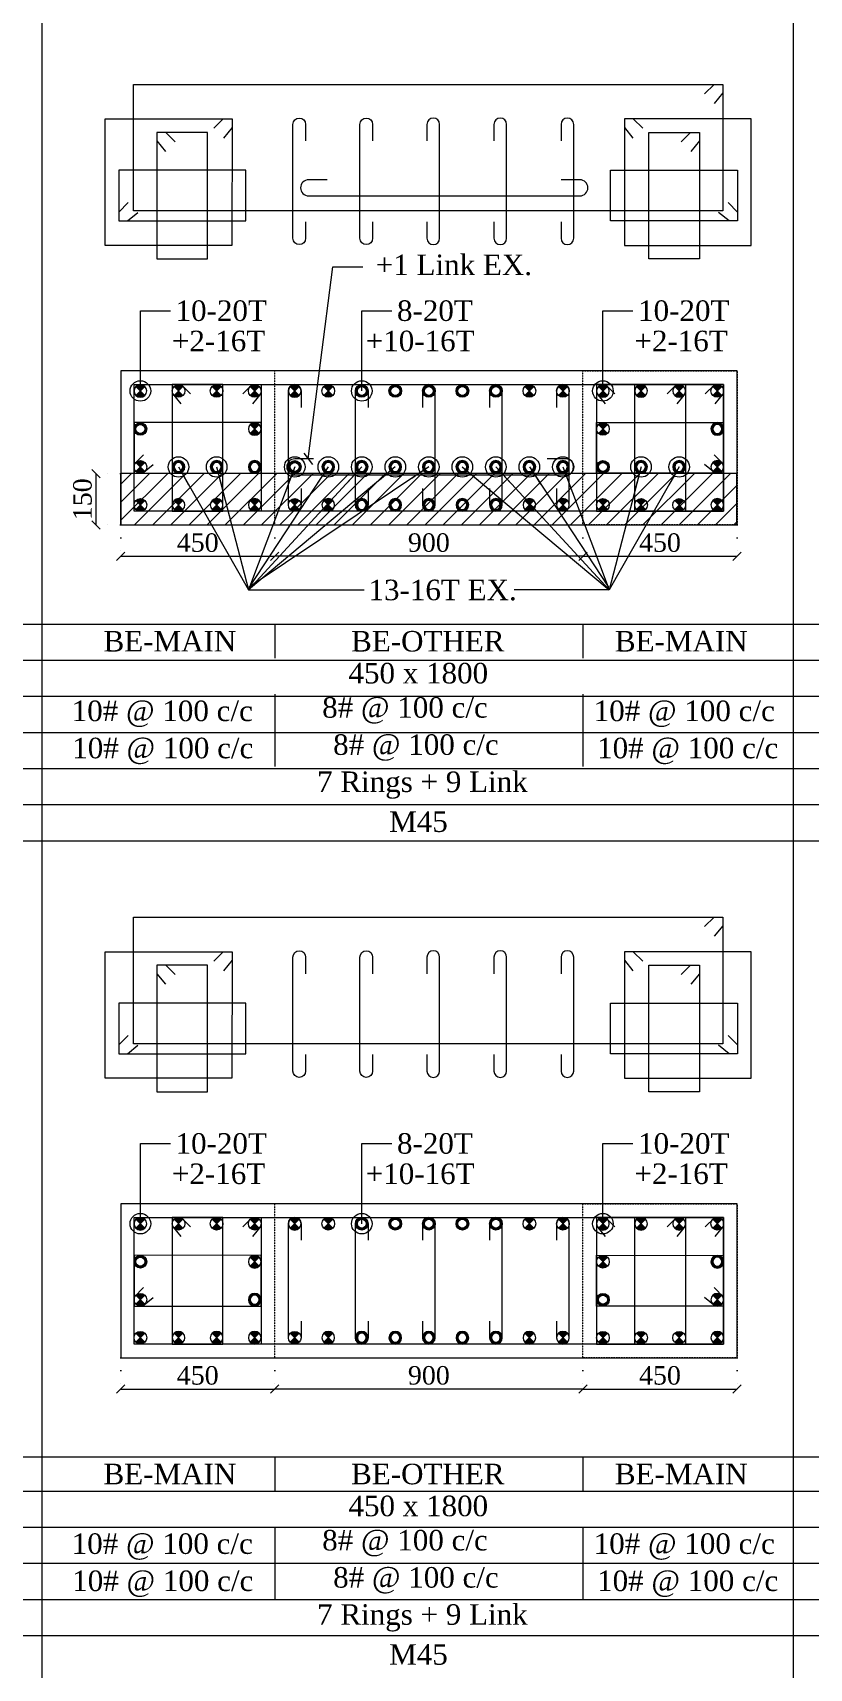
# Model space of a CAD drawing. Header units: millimetres. Extents: x 303 to 27724, y 300 to 68956.
# Drawn here: x 21117 to 23384, y 13120 to 17900 of the extents above; entities that cross this region are included whole.
import ezdxf

# ---------------------------------------------------------------- set-up
doc = ezdxf.new("R2010")
doc.units = ezdxf.units.MM
doc.linetypes.add('DOT2', pattern=[0.125, 0, -0.125])
doc.linetypes.add('HIDDEN', pattern=[0.375, 0.25, -0.125])
doc.layers.get('Defpoints').update_dxf_attribs({"lineweight": 0})
for name, color, linetype, lineweight in [('S-COL. STEEL DIA', 1, 'Continuous', 9), ('S-DIM FOOTING', 7, 'Continuous', 0), ('S-SECTION', 5, 'Continuous', 0), ('S-SECTION MARK', 7, 'Continuous', 0), ('S-SHEET', 7, 'Continuous', 0), ('S-STEEL', 1, 'Continuous', 9), ('S-STEEL-1', 1, 'Continuous', 0), ('S-TEXT', 7, 'Continuous', 0), ('STRU.HATCH', 8, 'Continuous', 0), ('STRU.STEEL-2', 6, 'Continuous', 0)]:
    doc.layers.add(name, color=color, linetype=linetype, lineweight=lineweight)
doc.styles.add('AR', font='ARIALUNI.TTF', dxfattribs={"width": 0.8})
doc.styles.add('S-ROMANS', font='times.ttf')
doc.styles.add('TEXT', font='times.ttf')
doc.dimstyles.new('100', dxfattribs={"dimtxt": 180, "dimasz": 80, "dimexe": 0.18, "dimexo": 0.0625, "dimgap": 1, "dimtad": 1, "dimdec": 0, "dimzin": 0, "dimdsep": 46, "dimtxsty": 'AR', "dimblk": 'DOT', "dimcen": 0.09, "dimse1": 1, "dimse2": 1, "dimclrd": 50, "dimclrt": 256, "dimadec": 0, "dimazin": 0, "dimtfac": 1, "dimtdec": 0, "dimtix": 1, "dimtofl": 0, "dimtmove": 2, "dimatfit": 0, "dimfxl": 1, "dimtolj": 1, "dimtzin": 0, "dimlwd": -1, "dimarcsym": 0})
doc.dimstyles.new('SETU', dxfattribs={"dimtxt": 230, "dimasz": 0.2, "dimexe": 0.1, "dimexo": 0.1, "dimgap": 0.05, "dimtad": 1, "dimdec": 0, "dimzin": 0, "dimdsep": 46, "dimtxsty": 'TEXT', "dimblk": 'OBLIQUE', "dimcen": 0.09, "dimdle": 0.1, "dimclrd": 4, "dimclre": 256, "dimclrt": 256, "dimadec": 1, "dimazin": 0, "dimtfac": 1, "dimtdec": 0, "dimtix": 1, "dimtofl": 0, "dimtmove": 2, "dimatfit": 0, "dimfxl": 1, "dimtolj": 1, "dimtzin": 0, "dimlwd": -1, "dimlwe": -1, "dimarcsym": 1})

# ---------------------------------------------------------------- blocks, each defined once
blk = doc.blocks.new('*U4')
at = {"layer": 'S-COL. STEEL DIA'}
h = blk.add_hatch(color=256, dxfattribs=at)
h.dxf.hatch_style = 1
h.paths.add_polyline_path([(-18.5, 0, 1), (18.5, 0, 1)])
h.paths.add_polyline_path([(13, 0, -1), (-13, 0, -1)], flags=16)
at = {"layer": 'S-COL. STEEL DIA', "lineweight": 5}
for radius in [18.5, 13]:
    blk.add_circle((0, 0), radius, dxfattribs=at)
blk = doc.blocks.new('_Dot')
at = {"linetype": 'ByBlock', "lineweight": -2}
blk.add_line((-0.5, 0), (-1, 0), dxfattribs=at)
at = {"linetype": 'ByBlock', "const_width": 0.5}
blk.add_lwpolyline([(-0.25, 0, 1), (0.25, 0, 1)], format="xyb", close=True, dxfattribs=at)
blk = doc.blocks.new('*U18')
at = {"layer": 'S-COL. STEEL DIA'}
h = blk.add_hatch(color=256, dxfattribs=at)
h.dxf.hatch_style = 1
h.paths.add_polyline_path([(0, 0), (0, -18.5, 0.198912), (13, -13)])
h.paths.add_polyline_path([(0, 0), (-13, -13, 0.198912), (0, -18.5)])
h.paths.add_polyline_path([(0, 18.5, 0.198912), (-13, 13), (0, 0)])
h.paths.add_polyline_path([(13, 13, 0.198912), (0, 18.5), (0, 0)])
at = {"layer": 'S-COL. STEEL DIA', "lineweight": 5}
for p, q in [((-13, 13), (13, -13)), ((13, 13), (-13, -13))]:
    blk.add_line(p, q, dxfattribs=at)
blk.add_circle((0, 0), 18.5, dxfattribs=at)
blk = doc.blocks.new('_Oblique')
at = {"color": 0, "linetype": 'ByBlock', "lineweight": -2}
blk.add_line((-0.5, -0.5), (0.5, 0.5), dxfattribs=at)
blk = doc.blocks.new('*D959')
at = {"layer": 'Defpoints', "color": 0}
for p in [(1850274.2, 621921.4), (1850724.2, 621921.4), (1850724.2, 621829.9)]:
    blk.add_point(p, dxfattribs=at)
at = {"layer": 'S-DIM FOOTING', "linetype": 'DOT2', "ltscale": 300}
for p, q in [((1850274.2, 621921.3), (1850274.2, 621829.8)), ((1850724.2, 621921.3), (1850724.2, 621829.8))]:
    blk.add_line(p, q, dxfattribs=at)
at = {"layer": 'S-DIM FOOTING', "ltscale": 300}
blk.add_line((1850274.1, 621829.9), (1850724.3, 621829.9), dxfattribs=at)
at = {"layer": 'S-DIM FOOTING', "linetype": 'ByBlock', "xscale": 24, "yscale": 24, "zscale": 24, "rotation": 180}
blk.add_blockref('_Oblique', (1850274.2, 621829.9), dxfattribs=at)
at = {"layer": 'S-DIM FOOTING', "linetype": 'ByBlock', "xscale": 24, "yscale": 24, "zscale": 24}
blk.add_blockref('_Oblique', (1850724.2, 621829.9), dxfattribs=at)
at = {"layer": 'S-DIM FOOTING', "insert": (1850499.2, 621869.4), "char_height": 54, "attachment_point": 5, "style": 'TEXT'}
blk.add_mtext('\\A1;450', dxfattribs=at)
blk = doc.blocks.new('*D960')
at = {"layer": 'Defpoints', "color": 0}
for p in [(1850724.2, 621921.4), (1851624.2, 621921.4), (1850724.2, 621829.9)]:
    blk.add_point(p, dxfattribs=at)
at = {"layer": 'S-DIM FOOTING', "linetype": 'DOT2', "ltscale": 300}
for p, q in [((1850724.2, 621921.3), (1850724.2, 621829.8)), ((1851624.2, 621921.3), (1851624.2, 621829.8))]:
    blk.add_line(p, q, dxfattribs=at)
at = {"layer": 'S-DIM FOOTING', "ltscale": 300}
blk.add_line((1851624.3, 621829.9), (1850724.1, 621829.9), dxfattribs=at)
at = {"layer": 'S-DIM FOOTING', "linetype": 'ByBlock', "xscale": 24, "yscale": 24, "zscale": 24, "rotation": 180}
blk.add_blockref('_Oblique', (1850724.2, 621829.9), dxfattribs=at)
at = {"layer": 'S-DIM FOOTING', "linetype": 'ByBlock', "xscale": 24, "yscale": 24, "zscale": 24}
blk.add_blockref('_Oblique', (1851624.2, 621829.9), dxfattribs=at)
at = {"layer": 'S-DIM FOOTING', "insert": (1851174.2, 621869.5), "char_height": 54, "attachment_point": 5, "style": 'TEXT'}
blk.add_mtext('\\A1;900', dxfattribs=at)
blk = doc.blocks.new('*D961')
at = {"layer": 'Defpoints', "color": 0}
for p in [(1851624.2, 621921.4), (1852074.2, 621921.4), (1852074.2, 621829.9)]:
    blk.add_point(p, dxfattribs=at)
at = {"layer": 'S-DIM FOOTING', "linetype": 'DOT2', "ltscale": 300}
for p, q in [((1851624.2, 621921.3), (1851624.2, 621829.8)), ((1852074.2, 621921.3), (1852074.2, 621829.8))]:
    blk.add_line(p, q, dxfattribs=at)
at = {"layer": 'S-DIM FOOTING', "ltscale": 300}
blk.add_line((1851624.1, 621829.9), (1852074.3, 621829.9), dxfattribs=at)
at = {"layer": 'S-DIM FOOTING', "linetype": 'ByBlock', "xscale": 24, "yscale": 24, "zscale": 24, "rotation": 180}
blk.add_blockref('_Oblique', (1851624.2, 621829.9), dxfattribs=at)
at = {"layer": 'S-DIM FOOTING', "linetype": 'ByBlock', "xscale": 24, "yscale": 24, "zscale": 24}
blk.add_blockref('_Oblique', (1852074.2, 621829.9), dxfattribs=at)
at = {"layer": 'S-DIM FOOTING', "insert": (1851849.2, 621869.4), "char_height": 54, "attachment_point": 5, "style": 'TEXT'}
blk.add_mtext('\\A1;450', dxfattribs=at)
blk = doc.blocks.new('*D1786')
at = {"layer": 'Defpoints', "color": 0}
for p in [(21301.6, 16611.8), (21373.3, 16611.8), (21373.3, 16461.8)]:
    blk.add_point(p, dxfattribs=at)
at = {"layer": 'S-DIM FOOTING', "linetype": 'DOT2', "ltscale": 300}
for p, q in [((21373.2, 16611.8), (21301.4, 16611.8)), ((21373.2, 16461.8), (21301.4, 16461.8))]:
    blk.add_line(p, q, dxfattribs=at)
at = {"layer": 'S-DIM FOOTING', "ltscale": 300}
blk.add_line((21301.6, 16461.7), (21301.6, 16611.9), dxfattribs=at)
at = {"layer": 'S-DIM FOOTING', "linetype": 'ByBlock', "xscale": 24, "yscale": 24, "zscale": 24}
for p, rotation in [((21301.6, 16611.8), 90), ((21301.6, 16461.8), 270)]:
    blk.add_blockref('_Oblique', p, dxfattribs=dict(at, rotation=rotation))
at = {"layer": 'S-DIM FOOTING', "insert": (21262.1, 16536.8), "char_height": 54, "attachment_point": 5, "rotation": 90, "style": 'TEXT'}
blk.add_mtext('\\A1;150', dxfattribs=at)
blk = doc.blocks.new('ERG')
at = {"layer": 'S-SECTION', "color": 8, "linetype": 'HIDDEN', "ltscale": 0.1, "elevation": 2.5}
for points in [[(1850724.2, 621921.4), (1850724.2, 622371.4), (1850274.2, 622371.4), (1850274.2, 621921.4)], [(1851624.2, 621921.4), (1851624.2, 622371.4), (1852074.2, 622371.4), (1852074.2, 621921.4)]]:
    blk.add_lwpolyline(points, close=True, dxfattribs=at)
at = {"layer": 'S-SECTION', "elevation": 2.5}
blk.add_lwpolyline([(1850274.2, 622371.4), (1850274.2, 621921.4), (1852074.2, 621921.4), (1852074.2, 622371.4)], close=True, dxfattribs=at)
at = {"layer": 'S-SHEET'}
for p, q in [((1850724.2, 621631.3, 2.2), (1850724.2, 621531.7, 2.2)), ((1851624.2, 621631.3, 2.2), (1851624.2, 621531.7, 2.2)), ((1850724.2, 621426.5, 2.2), (1850724.2, 621215.2, 2.2)), ((1851624.2, 621426.5, 2.2), (1851624.2, 621215.2, 2.2))]:
    blk.add_line(p, q, dxfattribs=at)
at = {"layer": 'S-STEEL', "color": 1}
for points, elevation in [([(1851979.5, 623181.7), (1852007.1, 623209), (1852033.1, 623209), (1852033.1, 622839), (1850311.5, 622839), (1850311.5, 623209), (1852033.1, 623209), (1852033.1, 623184), (1852007.9, 623153.1)], 2.7), ([(1851981.4, 622304.1), (1852009, 622331.4), (1852035, 622331.4), (1852035, 621961.4), (1850313.4, 621961.4), (1850313.4, 622331.4), (1852035, 622331.4), (1852035, 622306.4), (1852009.8, 622275.5)], 2.5)]:
    blk.add_lwpolyline(points, dxfattribs=dict(at, elevation=elevation))
at = {"layer": 'S-STEEL', "color": 3, "elevation": 2.5}
for points in [[(1850814.1, 622807.4), (1850814.1, 622759, -1), (1850777.2, 622759), (1850777.2, 623092.1, -1), (1850814.1, 623092.1), (1850814.1, 623043.6)], [(1851009.9, 622807.4), (1851009.9, 622759, -1), (1850973, 622759), (1850973, 623092.1, -1), (1851009.9, 623092.1), (1851009.9, 623043.6)], [(1851168.7, 622807.4), (1851168.7, 622759, 1), (1851205.6, 622759), (1851205.6, 623092.1, 1), (1851168.7, 623092.1), (1851168.7, 623043.6)], [(1851364.5, 622807.4), (1851364.5, 622759, 1), (1851401.4, 622759), (1851401.4, 623092.1, 1), (1851364.5, 623092.1), (1851364.5, 623043.6)], [(1851560.3, 622807.4), (1851560.3, 622759, 1), (1851597.2, 622759), (1851597.2, 623092.1, 1), (1851560.3, 623092.1), (1851560.3, 623043.6)], [(1850801.1, 622028.3), (1850801.1, 621979.9, -1), (1850764.2, 621979.9), (1850764.2, 622313, -1), (1850801.1, 622313), (1850801.1, 622264.5)], [(1850996.9, 622028.3), (1850996.9, 621979.9, -1), (1850960, 621979.9), (1850960, 622313, -1), (1850996.9, 622313), (1850996.9, 622264.5)], [(1851155.7, 622028.3), (1851155.7, 621979.9, 1), (1851192.6, 621979.9), (1851192.6, 622313, 1), (1851155.7, 622313), (1851155.7, 622264.5)], [(1851351.5, 622028.3), (1851351.5, 621979.9, 1), (1851388.4, 621979.9), (1851388.4, 622313, 1), (1851351.5, 622313), (1851351.5, 622264.5)], [(1851547.3, 622028.3), (1851547.3, 621979.9, 1), (1851584.2, 621979.9), (1851584.2, 622313, 1), (1851547.3, 622313), (1851547.3, 622264.5)]]:
    blk.add_lwpolyline(points, format="xyb", dxfattribs=at)
at = {"layer": 'S-STEEL-1', "color": 6, "elevation": 2.5}
for points in [[(1850545.8, 623080.7), (1850573.3, 623108), (1850599.4, 623108), (1850599.3, 622738), (1850228.6, 622738), (1850228.6, 623108), (1850599.4, 623108), (1850599.4, 623083), (1850574.2, 623052.1)], [(1851798.8, 623080.7), (1851771.3, 623108), (1851745.2, 623108), (1851745.2, 622738), (1852116, 622738), (1852116, 623108), (1851745.2, 623108), (1851745.2, 623083), (1851770.4, 623052.1)], [(1850630.6, 622304.1), (1850658.1, 622331.4), (1850684.1, 622331.4), (1850684.1, 621961.4), (1850313.4, 621961.4), (1850313.4, 622331.4), (1850684.1, 622331.4), (1850684.1, 622306.4), (1850659, 622275.5)], [(1851717.8, 622304.1), (1851690.3, 622331.4), (1851664.2, 622331.4), (1851664.2, 621961.4), (1852035, 621961.4), (1852035, 622331.4), (1851664.2, 622331.4), (1851664.2, 622306.4), (1851689.4, 622275.5)]]:
    blk.add_lwpolyline(points, dxfattribs=at)
at = {"layer": 'S-STEEL-1', "color": 41}
for points, elevation in [([(1850433.7, 623041.3), (1850406.2, 623068.6), (1850380.2, 623068.6), (1850380.2, 622698.6), (1850528.2, 622698.6), (1850528.2, 623068.6), (1850380.2, 623068.6), (1850380.2, 623043.6), (1850405.3, 623012.7)], 2.7), ([(1851910.9, 623041.3), (1851938.4, 623068.6), (1851964.4, 623068.6), (1851964.4, 622698.6), (1851816.4, 622698.6), (1851816.4, 623068.6), (1851964.4, 623068.6), (1851964.4, 623043.6), (1851939.2, 623012.7)], 2.7), ([(1850296, 622863.3), (1850268.7, 622835.7), (1850268.7, 622809.7), (1850639.5, 622809.7), (1850639.5, 622957.8), (1850268.7, 622957.8), (1850268.7, 622809.7), (1850293.7, 622809.7), (1850324.6, 622834.9)], 2.7), ([(1852048.6, 622863.3), (1852075.9, 622835.7), (1852075.9, 622809.7), (1851705.1, 622809.7), (1851705.1, 622957.8), (1852075.9, 622957.8), (1852075.9, 622809.7), (1852050.9, 622809.7), (1852020, 622834.9)], 2.7), ([(1850478.4, 622304.1), (1850450.9, 622331.4), (1850424.8, 622331.4), (1850424.8, 621961.4), (1850572.9, 621961.4), (1850572.9, 622331.4), (1850424.8, 622331.4), (1850424.8, 622306.4), (1850450, 622275.5)], 2.5), ([(1851870, 622304.1), (1851897.5, 622331.4), (1851923.5, 622331.4), (1851923.5, 621961.4), (1851775.5, 621961.4), (1851775.5, 622331.4), (1851923.5, 622331.4), (1851923.5, 622306.4), (1851898.3, 622275.5)], 2.5), ([(1850340.7, 622126.1), (1850313.4, 622098.5), (1850313.4, 622072.5), (1850684.1, 622072.5), (1850684.1, 622220.6), (1850313.4, 622220.5), (1850313.4, 622072.5), (1850338.4, 622072.5), (1850369.3, 622097.7)], 2.5), ([(1852007.7, 622126.1), (1852035, 622098.5), (1852035, 622072.5), (1851664.2, 622072.5), (1851664.2, 622220.6), (1852035, 622220.5), (1852035, 622072.5), (1852010, 622072.5), (1851979.1, 622097.7)], 2.5)]:
    blk.add_lwpolyline(points, dxfattribs=dict(at, elevation=elevation))
at = {"layer": 'S-COL. STEEL DIA', "xscale": -1, "rotation": 180}
for p in [(1850331.8, 622313, 2.5), (1850782.6, 622313, 2.5), (1851682.6, 622313, 2.5), (1851793.9, 622313, 2.5), (1851905.3, 622313, 2.5)]:
    blk.add_blockref('*U18', p, dxfattribs=at)
at = {"layer": 'S-COL. STEEL DIA', "rotation": 180}
for name, p in [('*U18', (1850443.1, 622313, 2.5)), ('*U18', (1850554.4, 622313, 2.5)), ('*U18', (1850665.7, 622313, 2.5)), ('*U18', (1850880.5, 622313, 2.5)), ('*U4', (1850978.4, 622313, 2.5)), ('*U4', (1851076.3, 622313, 2.5)), ('*U4', (1851174.2, 622313, 2.5)), ('*U4', (1851272.1, 622313, 2.5)), ('*U4', (1851370, 622313, 2.5)), ('*U18', (1851467.9, 622313, 2.5)), ('*U18', (1851565.7, 622313, 2.5)), ('*U18', (1852016.6, 622313, 2.5))]:
    blk.add_blockref(name, p, dxfattribs=at)
at = {"layer": 'S-COL. STEEL DIA'}
for name, p in [('*U4', (1850331.8, 622201.9, 2.5)), ('*U18', (1851682.6, 622201.9, 2.5)), ('*U18', (1850331.8, 622090.9, 2.5)), ('*U4', (1851682.6, 622090.9, 2.5)), ('*U18', (1850331.8, 621979.9, 2.5)), ('*U18', (1850782.6, 621979.9, 2.5)), ('*U18', (1851682.6, 621979.9, 2.5)), ('*U18', (1851793.9, 621979.9, 2.5)), ('*U18', (1851905.3, 621979.9, 2.5))]:
    blk.add_blockref(name, p, dxfattribs=at)
at = {"layer": 'S-COL. STEEL DIA', "xscale": -1}
for name, p in [('*U18', (1850665.7, 622201.9, 2.5)), ('*U4', (1852016.6, 622201.9, 2.5)), ('*U4', (1850665.7, 622090.9, 2.5)), ('*U18', (1852016.6, 622090.9, 2.5)), ('*U18', (1850443.1, 621979.9, 2.5)), ('*U18', (1850554.4, 621979.9, 2.5)), ('*U18', (1850665.7, 621979.9, 2.5)), ('*U18', (1850880.5, 621979.9, 2.5)), ('*U4', (1850978.4, 621979.9, 2.5)), ('*U4', (1851076.3, 621979.9, 2.5)), ('*U4', (1851174.2, 621979.9, 2.5)), ('*U4', (1851272.1, 621979.9, 2.5)), ('*U4', (1851370, 621979.9, 2.5)), ('*U18', (1851467.9, 621979.9, 2.5)), ('*U18', (1851565.7, 621979.9, 2.5)), ('*U18', (1852016.6, 621979.9, 2.5))]:
    blk.add_blockref(name, p, dxfattribs=at)
at = {"layer": 'S-TEXT', "color": 7, "style": 'TEXT'}
for s, p in [('10-20T', (1850434.5, 622517.6, 2.2)), ('8-20T', (1851081.1, 622517.6, 2.2)), ('10-20T', (1851785.3, 622517.6, 2.2)), ('+2-16T', (1850423.8, 622429, 2.2)), ('+10-16T', (1850990, 622429, 2.2)), ('+2-16T', (1851774.6, 622429, 2.2))]:
    blk.add_text(s, height=60, dxfattribs=at).set_placement(p)
at = {"layer": 'S-TEXT', "style": 'S-ROMANS'}
for s, p in [('BE-MAIN ', (1850224.2, 621551.5, 2.2)), ('BE-OTHER', (1850947.2, 621551.5, 2.2)), ('BE-MAIN ', (1851717.7, 621551.5, 2.2)), ('450 x 1800', (1850939.5, 621458.2, 2.2)), ('10# @ 100 c/c', (1850131.2, 621348, 2.2)), ('8# @ 100 c/c', (1850862.7, 621358, 2.2)), ('10# @ 100 c/c', (1851655.7, 621348, 2.2)), ('8# @ 100 c/c', (1850894.7, 621249.4, 2.2)), ('10# @ 100 c/c', (1850132.7, 621239.4, 2.2)), ('10# @ 100 c/c', (1851665.7, 621239.4, 2.2)), ('7 Rings + 9 Link', (1850847.9, 621140.9, 2.2)), ('M45', (1851058.4, 621024.2, 2.2))]:
    blk.add_text(s, height=60, dxfattribs=at).set_placement(p)
at = {"layer": 'S-DIM FOOTING', "ltscale": 300}
for base, p1, p2, picture, middle in [((1850724.2, 621829.9, 2.2), (1850274.2, 621921.4, 2.5), (1850724.2, 621921.4, 2.5), '*D959', (1850499.2, 621869.4, 2.2)), ((1852074.2, 621829.9, 2.2), (1851624.2, 621921.4, 2.5), (1852074.2, 621921.4, 2.5), '*D961', (1851849.2, 621869.4, 2.2))]:
    dim = blk.add_linear_dim(base=base, p1=p1, p2=p2, dimstyle='SETU', override={"dimscale": 1.2, "dimtxt": 45, "dimasz": 20, "dimgap": 10, "dimblk1": 'Oblique', "dimblk2": 'Oblique', "dimsah": 1, "dimclrd": 256, "dimarcsym": 1}, dxfattribs=at)
    dim.commit()
    dim.dimension.update_dxf_attribs({"geometry": picture, "text_midpoint": middle})
dim = blk.add_linear_dim(base=(1850724.2, 621829.9, 2.2), p1=(1851624.2, 621921.4, 2.5), p2=(1850724.2, 621921.4, 2.5), angle=180, dimstyle='SETU', override={"dimscale": 1.2, "dimtxt": 45, "dimasz": 20, "dimgap": 10, "dimblk1": 'Oblique', "dimblk2": 'Oblique', "dimsah": 1, "dimclrd": 256, "dimarcsym": 1}, dxfattribs=at)
dim.commit()
dim.dimension.update_dxf_attribs({"geometry": '*D960', "text_midpoint": (1851174.2, 621869.5, 2.2)})
at = {"layer": 'S-SECTION MARK'}
for points in [[(1850331.8, 622313, 2.5), (1850331.8, 622547.4, 2.5), (1850419.3, 622547.4, 2.5)], [(1850978.4, 622313, 2.5), (1850978.4, 622547.4, 2.5), (1851065.9, 622547.4, 2.5)], [(1851682.6, 622313, 2.5), (1851682.6, 622547.4, 2.5), (1851770.1, 622547.4, 2.5)]]:
    blk.add_leader(points, dimstyle='100', override={"dimasz": 60, "dimtad": 0, "dimclrd": 256, "dimldrblk": 'DotBlank', "dimfxl": 50, "dimfxlon": 1, "dimarcsym": 1}, dxfattribs=at)

msp = doc.modelspace()

# ---------------------------------------------------------------- hatches: boundary and pattern name
at = {"layer": 'STRU.HATCH'}
h = msp.add_hatch(dxfattribs=at)
h.set_pattern_fill('ANSI31', color=256, scale=300)
h.set_pattern_definition([(45, (-1788995.968, -608236.033), (-26.5165043, 26.5165043), [])])
h.paths.add_polyline_path([(23173.3, 16461.8), (23173.3, 16611.8), (21373.3, 16611.8), (21373.3, 16461.8)])

# ---------------------------------------------------------------- linework, layer by layer
at = {"layer": 'S-SHEET'}
for p, q in [((21143.4, 68956, 3), (21143.4, 299.8, 3.5)), ((23337, 68956, 3.8), (23337, 299.8, 4.3)), ((303, 16171.6, -10.7), (27724.1, 16171.6, -10.7)), ((303, 16066.4, -0.4), (27724.1, 16066.4, -0.4)), ((303, 15961.2, -0.4), (27724.1, 15961.2, -0.4)), ((303, 15855.4, -0.4), (27724.1, 15855.4, -0.4)), ((303, 15749.9, -0.4), (27724.1, 15749.9, -0.4)), ((303, 15644.4, -0.4), (27724.1, 15644.4, -0.4)), ((303, 13737.9, 7.5), (27724.1, 13737.9, 7.5)), ((303, 13638.3, -0.3), (27724.1, 13638.3, -0.4)), ((303, 13533.1, -0.3), (27724.1, 13533.1, -0.4)), ((303, 13533.1, -0.3), (27724.1, 13533.1, -0.4)), ((303, 13427.3, -0.3), (27724.1, 13427.3, -0.4)), ((303, 13321.8, -0.3), (27724.1, 13321.8, -0.4)), ((303, 13216.3, -0.3), (27724.1, 13216.3, -0.4))]:
    msp.add_line(p, q, dxfattribs=at)
at = {"layer": 'S-SHEET', "color": 0}
msp.add_line((303, 15538.8, -0.4), (27724.1, 15538.8, -0.4), dxfattribs=at)
at = {"layer": 'STRU.HATCH', "elevation": 7.7}
msp.add_lwpolyline([(23173.3, 16461.8), (23173.3, 16611.8), (21373.3, 16611.8), (21373.3, 16461.8)], close=True, dxfattribs=at)
at = {"layer": 'STRU.STEEL-2'}
for points, elevation in [([(21976.8, 17470.5), (21922.3, 17470.5, 1), (21922.3, 17423.6), (22714.5, 17423.6, 1), (22714.5, 17470.5), (22659.5, 17470.5)], 12.6), ([(21936.3, 16654.8), (21881.8, 16654.8, 1), (21881.8, 16607.9), (22674, 16607.9, 1), (22674, 16654.8), (22619, 16654.8)], 12.5)]:
    msp.add_lwpolyline(points, format="xyb", dxfattribs=dict(at, elevation=elevation))

# ---------------------------------------------------------------- block references
at = {"layer": 'S-COL. STEEL DIA', "color": 2}
for p in [(-1828900.8, -605459.6, 5.3), (-1828900.8, -607893.4, 5.3)]:
    msp.add_blockref('ERG', p, dxfattribs=at)
at = {"layer": 'S-COL. STEEL DIA', "xscale": -1}
for p in [(21542.3, 16631.3, 12.5), (21653.6, 16631.3, 12.5), (21979.7, 16631.3, 12.5), (22077.6, 16631.3, 12.5), (22175.5, 16631.3, 12.5), (22273.3, 16631.3, 12.5), (22371.2, 16631.3, 12.5), (22469.1, 16631.3, 12.5), (22567, 16631.3, 12.5), (22664.9, 16631.3, 12.5), (22893.1, 16631.3, 12.5), (23004.4, 16631.3, 12.5)]:
    msp.add_blockref('*U4', p, dxfattribs=at)
at = {"layer": 'S-COL. STEEL DIA'}
msp.add_blockref('*U4', (21881.8, 16631.3, 12.5), dxfattribs=at)

# ---------------------------------------------------------------- texts
at = {"layer": 'S-TEXT', "style": 'S-ROMANS'}
msp.add_text('+1 Link EX.', height=60, dxfattribs=at).set_placement((22118.4, 17191.9, 12))
at = {"layer": 'S-TEXT', "color": 7, "style": 'TEXT'}
msp.add_text('13-16T EX.', height=60, dxfattribs=at).set_placement((22097.2, 16241.8, 3.6))

# ---------------------------------------------------------------- dimensions: what is measured, and where the dimension line sits
at = {"layer": 'S-DIM FOOTING', "ltscale": 300}
dim = msp.add_linear_dim(base=(21301.6, 16611.8), p1=(21373.3, 16461.8, 7.7), p2=(21373.3, 16611.8, 7.7), angle=270, dimstyle='SETU', override={"dimscale": 1.2, "dimtxt": 45, "dimasz": 20, "dimgap": 10, "dimblk1": 'Oblique', "dimblk2": 'Oblique', "dimsah": 1, "dimclrd": 256, "dimarcsym": 1}, dxfattribs=at)
dim.commit()
dim.dimension.update_dxf_attribs({"geometry": '*D1786', "text_midpoint": (21262.1, 16536.8)})

# ---------------------------------------------------------------- leaders
at = {"layer": 'S-SECTION MARK'}
for points, override in [([(21921.1, 16654.8, 12.5), (21992.6, 17216.5, 12.5), (22080.2, 17216.5, 12.5)], {"dimasz": 30, "dimtad": 0, "dimclrd": 256, "dimldrblk": 'Oblique', "dimfxl": 50, "dimfxlon": 1, "dimarcsym": 1}), ([(21542.3, 16631.3, 4.8), (21746.5, 16272, 4.8), (22084.9, 16272, 4.8)], {"dimasz": 60, "dimtad": 0, "dimclrd": 256, "dimldrblk": 'DotBlank', "dimfxl": 50, "dimfxlon": 1, "dimarcsym": 1}), ([(21653.6, 16631.3, 4.8), (21746.5, 16272, 4.8)], {"dimasz": 60, "dimtad": 0, "dimclrd": 256, "dimldrblk": 'DotBlank', "dimfxl": 50, "dimfxlon": 1, "dimarcsym": 1}), ([(21881.8, 16631.3, 4.8), (21746.5, 16272, 4.8)], {"dimasz": 60, "dimtad": 0, "dimclrd": 256, "dimldrblk": 'DotBlank', "dimfxl": 50, "dimfxlon": 1, "dimarcsym": 1}), ([(22077.6, 16631.3, 4.8), (21746.5, 16272, 4.8)], {"dimasz": 60, "dimtad": 0, "dimclrd": 256, "dimldrblk": 'DotBlank', "dimfxl": 50, "dimfxlon": 1, "dimarcsym": 1}), ([(22175.5, 16631.3, 4.8), (21746.5, 16272, 4.8)], {"dimasz": 60, "dimtad": 0, "dimclrd": 256, "dimldrblk": 'DotBlank', "dimfxl": 50, "dimfxlon": 1, "dimarcsym": 1}), ([(21979.7, 16631.3, 4.8), (21748.9, 16280.2, 4.8)], {"dimasz": 60, "dimtad": 0, "dimclrd": 256, "dimldrblk": 'DotBlank', "dimfxl": 50, "dimfxlon": 1, "dimarcsym": 1}), ([(22273.3, 16631.3, 4.8), (21748.9, 16280.2, 4.8)], {"dimasz": 60, "dimtad": 0, "dimclrd": 256, "dimldrblk": 'DotBlank', "dimfxl": 50, "dimfxlon": 1, "dimarcsym": 1}), ([(22371.2, 16631.3, 4.8), (22800.2, 16272, 4.8)], {"dimasz": 60, "dimtad": 0, "dimclrd": 256, "dimldrblk": 'DotBlank', "dimfxl": 50, "dimfxlon": 1, "dimarcsym": 1}), ([(22469.1, 16631.3, 4.8), (22800.2, 16272, 4.8)], {"dimasz": 60, "dimtad": 0, "dimclrd": 256, "dimldrblk": 'DotBlank', "dimfxl": 50, "dimfxlon": 1, "dimarcsym": 1}), ([(23004.4, 16631.3, 4.8), (22800.2, 16272, 4.8), (22522.2, 16272, 4.8)], {"dimasz": 60, "dimtad": 0, "dimclrd": 256, "dimldrblk": 'DotBlank', "dimfxl": 50, "dimfxlon": 1, "dimarcsym": 1}), ([(22567, 16631.3, 4.8), (22797.8, 16280.2, 4.8)], {"dimasz": 60, "dimtad": 0, "dimclrd": 256, "dimldrblk": 'DotBlank', "dimfxl": 50, "dimfxlon": 1, "dimarcsym": 1}), ([(22664.9, 16631.3, 4.8), (22800.2, 16272, 4.8)], {"dimasz": 60, "dimtad": 0, "dimclrd": 256, "dimldrblk": 'DotBlank', "dimfxl": 50, "dimfxlon": 1, "dimarcsym": 1}), ([(22893.1, 16631.3, 4.8), (22800.2, 16272, 4.8)], {"dimasz": 60, "dimtad": 0, "dimclrd": 256, "dimldrblk": 'DotBlank', "dimfxl": 50, "dimfxlon": 1, "dimarcsym": 1})]:
    msp.add_leader(points, dimstyle='100', override=override, dxfattribs=at)

doc.saveas('drawing.dxf')
